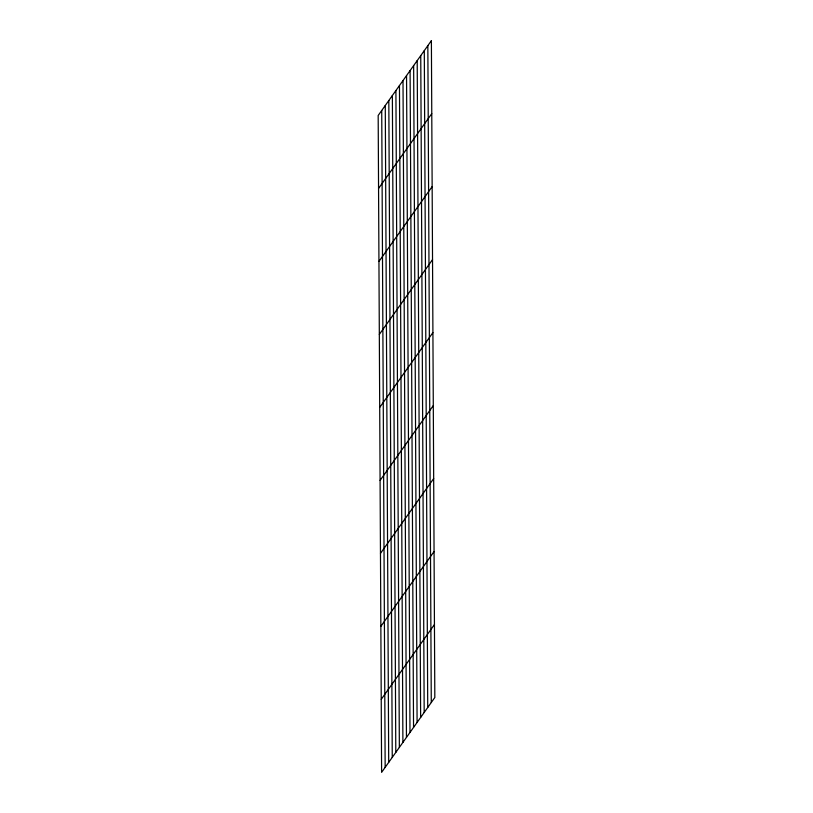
<?xml version="1.0" encoding="UTF-8"?>
<svg xmlns="http://www.w3.org/2000/svg" width="813" height="813" viewBox="0 0 813 813"><rect width="100%" height="100%" fill="white"/><g stroke="black" fill="none" stroke-linecap="round" stroke-linejoin="round"><path stroke-width="1.22" d="M378.553 188.464L431.774 113.637M378.939 261.451L432.15 186.624M379.315 334.438L432.536 259.611M379.701 407.425L432.912 332.598M380.088 480.402L433.299 405.575M380.464 553.389L433.685 478.562M380.85 626.376L434.061 551.549M381.226 699.363L434.447 624.536M427.841 45.64L431.276 702.513M424.295 50.63L427.729 707.503M420.748 55.619L424.183 712.493M417.201 60.599L420.636 717.473M413.644 65.589L417.089 722.462M410.098 70.579L413.543 727.452M406.551 75.568L409.996 732.442M403.004 80.558L406.449 737.432M399.457 85.548L402.902 742.421M395.911 90.538L399.356 747.411M392.364 95.528L395.799 752.401M388.817 100.507L392.252 757.381M385.271 105.497L388.705 762.37M381.724 110.487L385.159 767.36M431.388 40.65L378.177 115.476L381.612 772.35L434.823 697.524L431.388 40.65"/></g></svg>
